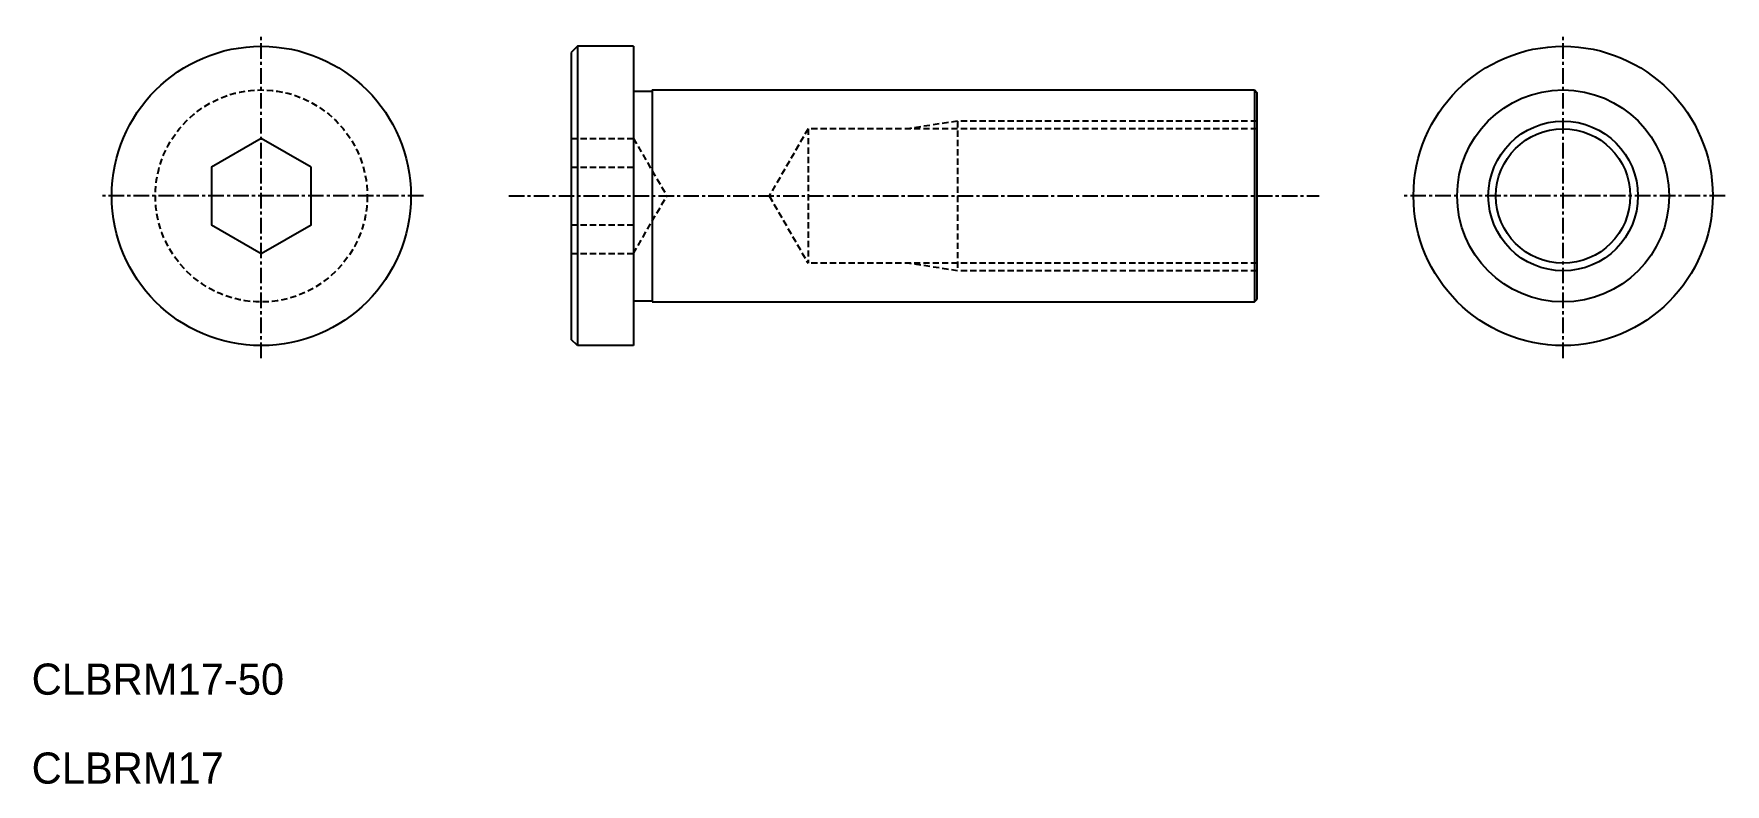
# Model space of a CAD drawing. Extents: x 640 to 776, y 651 to 711.
import ezdxf

# ---------------------------------------------------------------- set-up
doc = ezdxf.new("R2010")
doc.units = 0
doc.linetypes.add('CENTER', pattern=[2, 1.25, -0.25, 0.25, -0.25])
doc.linetypes.add('DASHED', pattern=[0.75, 0.5, -0.25])
doc.layers.get('0').update_dxf_attribs({"linetype": 'CONTINUOUS'})
doc.layers.add('CENTER', color=1, linetype='CENTER')

msp = doc.modelspace()

# ---------------------------------------------------------------- linework, layer by layer
at = {"color": 7, "linetype": 'CONTINUOUS'}
for p, q in [((683.96, 709.92), (683.46, 709.42)), ((683.96, 709.92), (683.96, 685.92)), ((688.46, 709.92), (683.96, 709.92)), ((688.46, 709.92), (688.46, 685.92)), ((683.46, 709.42), (683.46, 686.42)), ((688.46, 706.32), (689.96, 706.32)), ((689.96, 706.42), (689.96, 689.42)), ((689.96, 706.42), (738.26, 706.42)), ((738.26, 706.42), (738.46, 706.22)), ((738.26, 706.42), (738.26, 689.42)), ((738.46, 706.22), (738.46, 689.62)), ((688.46, 689.52), (689.96, 689.52)), ((689.96, 689.42), (738.26, 689.42)), ((738.26, 689.42), (738.46, 689.62)), ((683.96, 685.92), (683.46, 686.42)), ((688.46, 685.92), (683.96, 685.92))]:
    msp.add_line(p, q, dxfattribs=at)
at = {"color": 3, "linetype": 'DASHED'}
for p, q in [((702.46, 703.31), (699.35, 697.92)), ((702.46, 703.31), (702.46, 692.53)), ((738.46, 703.31), (702.46, 703.31)), ((714.46, 703.92), (710.46, 703.31)), ((714.46, 703.92), (714.46, 691.92)), ((738.46, 703.92), (714.46, 703.92)), ((683.46, 702.54), (688.46, 702.54)), ((688.46, 702.54), (691.13, 697.92)), ((688.46, 702.54), (688.46, 693.3)), ((683.46, 700.23), (688.46, 700.23)), ((688.46, 693.3), (691.13, 697.92)), ((699.35, 697.92), (702.46, 692.53)), ((683.46, 695.61), (688.46, 695.61)), ((683.46, 693.3), (688.46, 693.3)), ((738.46, 692.53), (702.46, 692.53)), ((714.46, 691.92), (710.46, 692.53)), ((738.46, 691.92), (714.46, 691.92))]:
    msp.add_line(p, q, dxfattribs=at)
at = {"color": 7, "linetype": 'CONTINUOUS'}
msp.add_lwpolyline([(662.61, 700.23), (658.61, 702.54), (654.61, 700.23), (654.61, 695.61), (658.61, 693.3), (662.61, 695.61)], close=True, dxfattribs=at)
for centre, radius in [((658.61, 697.92), 12), ((763.02, 697.92), 12), ((763.02, 697.92), 8.5), ((763.02, 697.92), 6)]:
    msp.add_circle(centre, radius, dxfattribs=at)
at = {"color": 3, "linetype": 'DASHED'}
msp.add_circle((658.61, 697.92), 8.5, dxfattribs=at)
at = {"color": 3, "linetype": 'CONTINUOUS'}
msp.add_circle((763.02, 697.92), 5.39, dxfattribs=at)
at = {"layer": 'CENTER', "color": 1, "linetype": 'CENTER'}
for p, q in [((658.61, 684.92), (658.61, 710.92)), ((763.02, 684.92), (763.02, 710.92)), ((671.61, 697.92), (645.61, 697.92)), ((678.46, 697.92), (743.46, 697.92)), ((776.02, 697.92), (750.02, 697.92))]:
    msp.add_line(p, q, dxfattribs=at)

# ---------------------------------------------------------------- texts
at = {"color": 7, "linetype": 'CONTINUOUS'}
for s, p in [('CLBRM17-50', (640.19, 657.93)), ('CLBRM17', (640.19, 650.8))]:
    msp.add_text(s, height=2.5, dxfattribs=at).set_placement(p)

doc.saveas('drawing.dxf')
